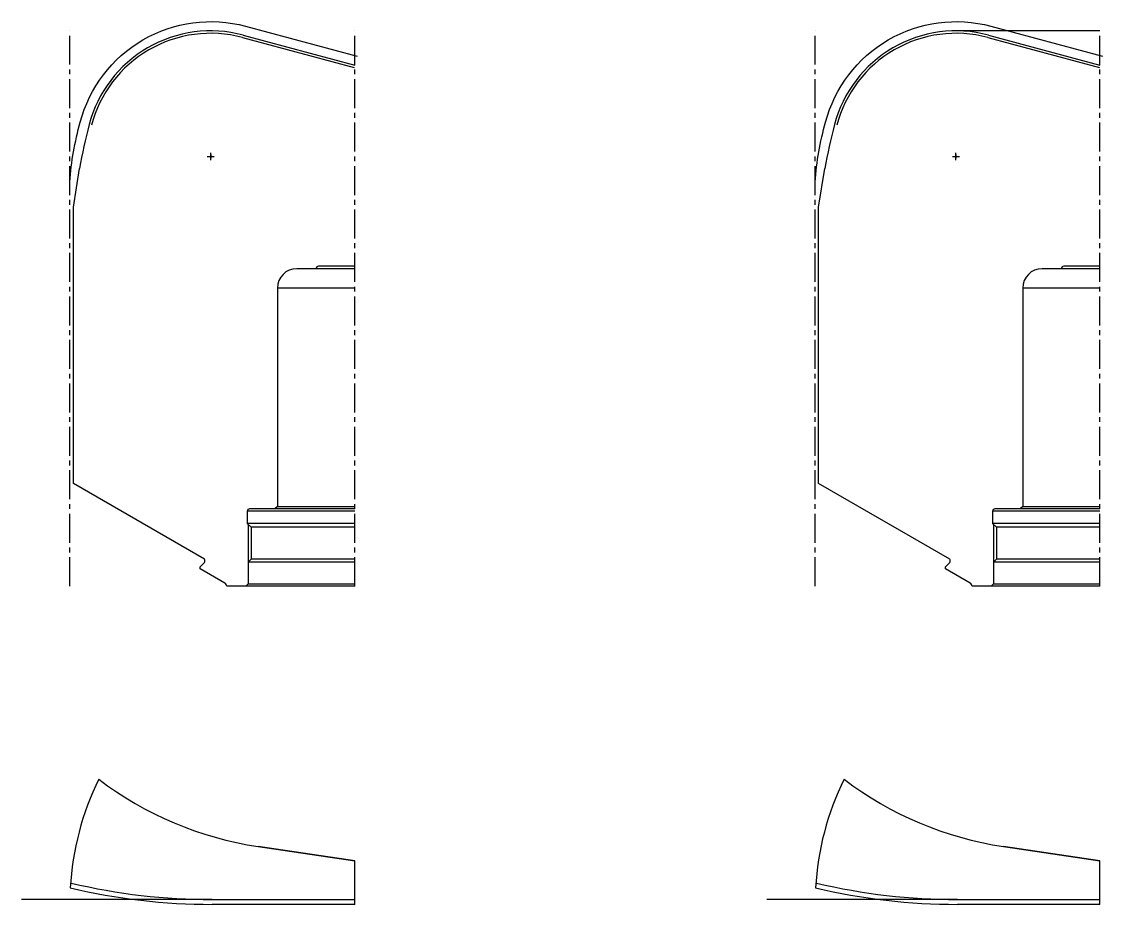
# Model space of a CAD drawing. Header units: inches. Extents: x 57 to 206, y -57 to 38.
# Drawn here: x 96.6 to 124.57, y -5.47 to 17.38 of the extents above; entities that cross this region are included whole.
import ezdxf

# ---------------------------------------------------------------- set-up
doc = ezdxf.new("R2010")
doc.units = ezdxf.units.IN
doc.header["$MEASUREMENT"] = 0
doc.linetypes.add('CENTER2', pattern=[1.125, 0.75, -0.125, 0.125, -0.125])
doc.layers.get('Defpoints').update_dxf_attribs({"color": 10})
doc.layers.add('CLine', color=5, linetype='CENTER2')

# ---------------------------------------------------------------- blocks, each defined once
blk = doc.blocks.new('CMark')
at = {"layer": 'CLine'}
for p, q in [((-0.094, 0), (0.094, 0)), ((0, 0.094), (0, -0.094))]:
    blk.add_line(p, q, dxfattribs=at)

msp = doc.modelspace()

# ---------------------------------------------------------------- linework, layer by layer
for p, q in [((124.51183, 17.14316), (120.7849, 17.14316)), ((102.31981, 16.97204), (105.20558, 16.1988)), ((102.33599, 17.03241), (105.22176, 16.25917)), ((121.60989, 16.97204), (124.49566, 16.1988)), ((121.62606, 17.03241), (124.51183, 16.25917)), ((101.44783, 13.89316), (101.54183, 13.89316)), ((101.49483, 13.94016), (101.49483, 13.84616)), ((120.7379, 13.89316), (120.8319, 13.89316)), ((120.7849, 13.94016), (120.7849, 13.84616)), ((97.94051, 12.58066), (98.09676, 13.58066)), ((117.23058, 12.58066), (117.38683, 13.58066)), ((97.94051, 5.42225), (97.94051, 12.58066)), ((117.23058, 5.42225), (117.23058, 12.58066)), ((104.22176, 10.98666), (103.72176, 10.98666)), ((105.22176, 10.98666), (104.22176, 10.98666)), ((105.22176, 11.04916), (104.28426, 11.04916)), ((123.51183, 10.98666), (123.01183, 10.98666)), ((124.51183, 10.98666), (123.51183, 10.98666)), ((124.51183, 11.04916), (123.57433, 11.04916)), ((105.22176, 10.48666), (103.22176, 10.48666)), ((103.22176, 10.48666), (103.22176, 4.83066)), ((124.51183, 10.48666), (122.51183, 10.48666)), ((122.51183, 10.48666), (122.51183, 4.83066)), ((101.33113, 3.46468), (97.94051, 5.42225)), ((120.62121, 3.46468), (117.23058, 5.42225)), ((103.15926, 4.76816), (102.50301, 4.76816)), ((103.22176, 4.83066), (103.15926, 4.76816)), ((105.22176, 4.76816), (103.15926, 4.76816)), ((103.22176, 4.83066), (105.22176, 4.83066)), ((122.44933, 4.76816), (121.79308, 4.76816)), ((122.51183, 4.83066), (122.44933, 4.76816)), ((124.51183, 4.76816), (122.44933, 4.76816)), ((122.51183, 4.83066), (124.51183, 4.83066)), ((105.22176, 4.70566), (102.44051, 4.70566)), ((102.44051, 4.70566), (102.44051, 4.39316)), ((124.51183, 4.70566), (121.73058, 4.70566)), ((121.73058, 4.70566), (121.73058, 4.39316)), ((105.22176, 4.39316), (102.44051, 4.39316)), ((102.44051, 4.39316), (102.53941, 4.29426)), ((102.47176, 3.39566), (102.47176, 4.36191)), ((105.22176, 4.29426), (102.53941, 4.29426)), ((102.53941, 4.29426), (102.53941, 3.46331)), ((124.51183, 4.39316), (121.73058, 4.39316)), ((121.73058, 4.39316), (121.82948, 4.29426)), ((121.76183, 3.39566), (121.76183, 4.36191)), ((124.51183, 4.29426), (121.82948, 4.29426)), ((121.82948, 4.29426), (121.82948, 3.46331)), ((101.22176, 3.26816), (101.33761, 3.384)), ((101.34676, 3.4061), (101.34676, 3.43761)), ((102.53941, 3.46331), (102.46926, 3.39316)), ((105.22176, 3.39316), (102.46926, 3.39316)), ((102.46926, 3.39316), (102.46926, 2.83066)), ((105.22176, 3.46331), (102.53941, 3.46331)), ((120.51183, 3.26816), (120.62768, 3.384)), ((120.63683, 3.4061), (120.63683, 3.43761)), ((121.82948, 3.46331), (121.75933, 3.39316)), ((124.51183, 3.39316), (121.75933, 3.39316)), ((121.75933, 3.39316), (121.75933, 2.83066)), ((124.51183, 3.46331), (121.82948, 3.46331)), ((101.22176, 3.21921), (101.22176, 3.26816)), ((101.86238, 2.84935), (101.22176, 3.21921)), ((120.51183, 3.21921), (120.51183, 3.26816)), ((121.15246, 2.84935), (120.51183, 3.21921)), ((102.46926, 2.83066), (102.40676, 2.76816)), ((102.46926, 2.83066), (105.22176, 2.83066)), ((121.75933, 2.83066), (121.69683, 2.76816)), ((121.75933, 2.83066), (124.51183, 2.83066)), ((102.40676, 2.76816), (101.90926, 2.76816)), ((105.22176, 2.76816), (102.40676, 2.76816)), ((121.69683, 2.76816), (121.19933, 2.76816)), ((124.51183, 2.76816), (121.69683, 2.76816)), ((102.72176, -3.97049), (105.22176, -4.34412)), ((105.22176, -4.34412), (102.72176, -3.97049)), ((122.01183, -3.97049), (124.51183, -4.34412)), ((124.51183, -4.34412), (122.01183, -3.97049)), ((105.22176, -5.34412), (105.22176, -4.34412)), ((124.51183, -5.34412), (124.51183, -4.34412)), ((101.53426, -5.34412), (96.60139, -5.34412)), ((105.22176, -5.46912), (101.53426, -5.46912)), ((105.22176, -5.46912), (105.22176, -5.34412)), ((120.82433, -5.34412), (115.89146, -5.34412)), ((124.51183, -5.46912), (120.82433, -5.46912)), ((124.51183, -5.46912), (124.51183, -5.34412))]:
    msp.add_line(p, q)
at = {"color": 1}
for p, q in [((101.53426, -5.34412), (105.22176, -5.34412)), ((120.82433, -5.34412), (124.51183, -5.34412))]:
    msp.add_line(p, q, dxfattribs=at)
for centre, radius, start, end in [((101.49483, 13.89316), 3.25, 75, 165.341329), ((101.49483, 13.89316), 3.1875, 75, 165.341329), ((120.7849, 13.89316), 3.25, 75, 165.341329), ((120.7849, 13.89316), 3.1875, 75, 165.341329), ((114.07168, 10.60337), 16.25, 165.341329, 169.442782), ((133.36176, 10.60337), 16.25, 165.341329, 169.442782), ((103.72176, 10.48666), 0.5, 90, 180), ((104.28426, 10.98666), 0.0625, 90, 180), ((123.01183, 10.48666), 0.5, 90, 180), ((123.57433, 10.98666), 0.0625, 90, 180), ((102.50301, 4.70566), 0.0625, 90, 180), ((121.79308, 4.70566), 0.0625, 90, 180), ((101.31551, 3.43761), 0.03125, 0, 60), ((101.31551, 3.4061), 0.03125, 315, 0), ((120.60558, 3.43761), 0.03125, 0, 60), ((120.60558, 3.4061), 0.03125, 315, 0), ((101.81551, 2.76816), 0.09375, 0, 60), ((121.10558, 2.76816), 0.09375, 0, 60), ((105.22176, -5.46912), 7.375, 153.928624, 176.674678), ((104.05204, 4.93065), 9, 232.692296, 261.5), ((124.51183, -5.46912), 7.375, 153.928624, 176.674678), ((123.34212, 4.93065), 9, 232.692296, 261.5), ((101.53426, 10.53088), 16, 256.721022, 270), ((120.82433, 10.53088), 16, 256.721022, 270)]:
    msp.add_arc(centre, radius, start, end)
for centre in [(101.53426, 10.53088), (120.82433, 10.53088)]:
    msp.add_arc(centre, 15.875, 256.721022, 270, dxfattribs=at)
at = {"layer": 'CLine'}
for p, q in [((97.84676, 2.76816), (97.84676, 17.14316)), ((105.22176, 2.76816), (105.22176, 17.14316)), ((117.13683, 2.76816), (117.13683, 17.14316)), ((124.51183, 2.76816), (124.51183, 17.14316))]:
    msp.add_line(p, q, dxfattribs=at)
at = {"layer": 'Defpoints'}
for points in [[(97.84676, 13.23253, -0.04981731), (98.11901, 14.77618, -0.4159595), (102.39795, 17.26366), (105.28372, 16.49042)], [(117.13683, 13.23253, -0.04981731), (117.40908, 14.77618, -0.4159595), (121.68802, 17.26366), (124.57379, 16.49042)]]:
    msp.add_lwpolyline(points, format="xyb", dxfattribs=at)

# ---------------------------------------------------------------- block references
at = {"rotation": 90}
for p in [(101.49483, 13.89316), (120.7849, 13.89316)]:
    msp.add_blockref('CMark', p, dxfattribs=at)

doc.saveas('drawing.dxf')
